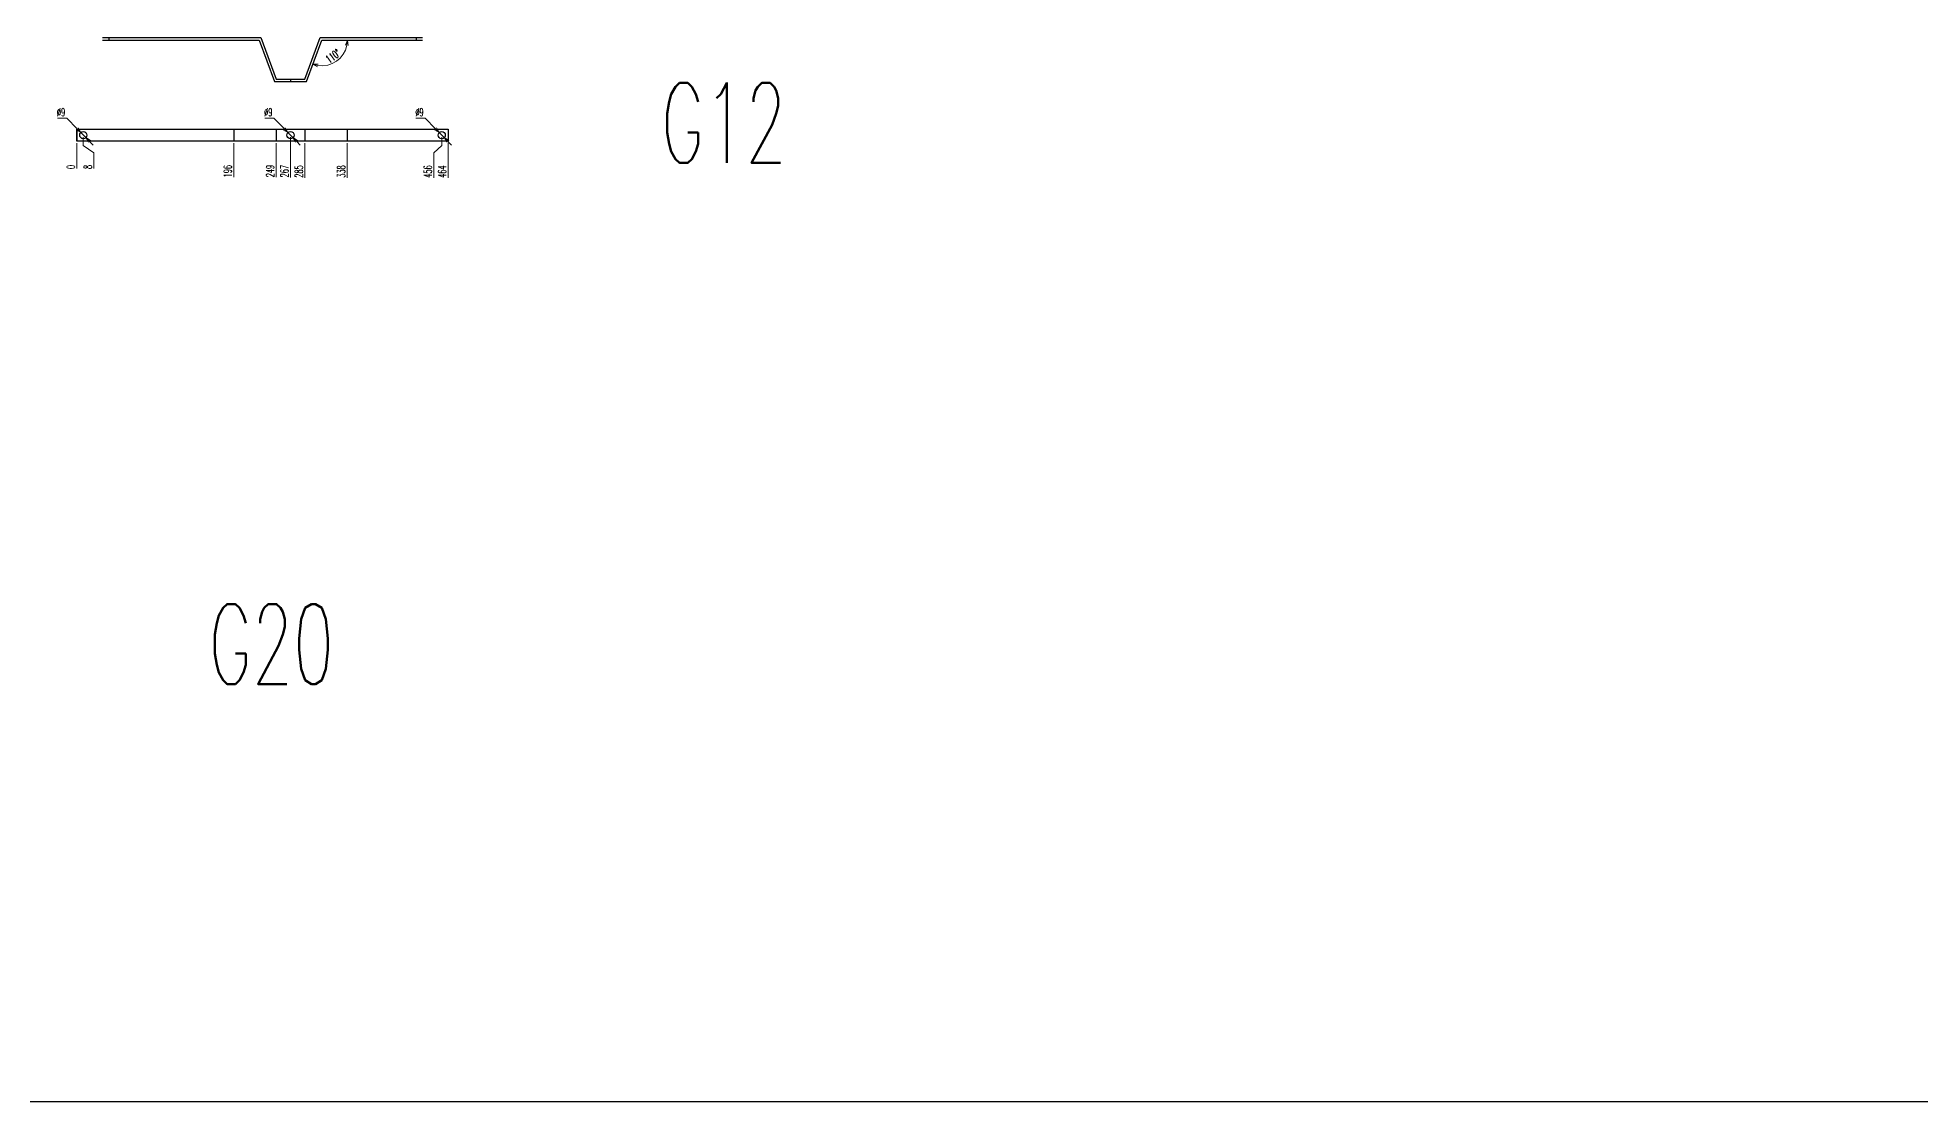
# Model space of a CAD drawing. Header units: millimetres. Extents: x 173893 to 258446, y -176540 to -123824.
# Drawn here: x 193348 to 195701, y -130311 to -128980 of the extents above; entities that cross this region are included whole.
import ezdxf
from ezdxf.enums import TextEntityAlignment as Align

# ---------------------------------------------------------------- set-up
doc = ezdxf.new("R2010")
doc.units = ezdxf.units.MM
doc.header["$LTSCALE"] = 3
doc.layers.add('@.DM. NÉT CHÍNH', color=7, linetype='Continuous')
doc.layers.add('@.VISIBLE', color=7, linetype='Continuous')
doc.styles.add('Ann_w01', font='romans.shx', dxfattribs={"width": 0.6, "bigfont": 'chineset.shx'})
doc.dimstyles.new('Dim 01_SC05', dxfattribs={"dimscale": 5, "dimtxt": 2, "dimasz": 1.3, "dimexe": 0.5, "dimexo": 0.5, "dimgap": 0.5, "dimtad": 1, "dimtoh": 1, "dimdec": 1, "dimzin": 12, "dimdsep": 46, "dimtxsty": 'Ann_w01', "dimblk": 'OPEN30', "dimcen": 1.5, "dimclrd": 6, "dimclre": 6, "dimclrt": 3, "dimadec": 1, "dimazin": 3, "dimtm": 1e-09, "dimtfac": 1, "dimtdec": 1, "dimtmove": 0, "dimatfit": 3, "dimldrblk": 'OPEN30', "dimfxl": 1, "dimtolj": 1, "dimlwd": 20, "dimlwe": 20, "dimarcsym": 0})

# ---------------------------------------------------------------- blocks, each defined once
blk = doc.blocks.new('*D1854')
at = {"layer": '@.VISIBLE', "color": 6, "lineweight": 20, "transparency": 16777216}
blk.add_line((193396.8, -129112.2), (193396.8, -129144.1), dxfattribs=at)
at = {"layer": 'Defpoints', "color": 0, "transparency": 16777216}
for p in [(193396.8, -129102.2), (193396.8, -129109.7), (193396.8, -129137.6)]:
    blk.add_point(p, dxfattribs=at)
at = {"layer": '@.VISIBLE', "color": 3, "transparency": 16777216, "insert": (193389.3, -129142.1), "char_height": 10, "attachment_point": 5, "rotation": 90, "style": 'Ann_w01'}
blk.add_mtext('\\A1;0', dxfattribs=at)
blk = doc.blocks.new('_Open30')
at = {"color": 0, "linetype": 'ByBlock', "lineweight": -2}
for p, q in [((-1, 0.27), (0, 0)), ((0, 0), (-1, -0.27)), ((0, 0), (-1, 0))]:
    blk.add_line(p, q, dxfattribs=at)
blk = doc.blocks.new('*D1855')
at = {"layer": '@.VISIBLE', "color": 6, "lineweight": 20, "transparency": 16777216}
for p, q in [((193404.8, -129104.7), (193404.8, -129115.2)), ((193404.8, -129115.2), (193418.1, -129124.6)), ((193418.1, -129124.6), (193418.1, -129144.1))]:
    blk.add_line(p, q, dxfattribs=at)
at = {"layer": 'Defpoints', "color": 0, "transparency": 16777216}
for p in [(193396.8, -129102.2), (193404.8, -129102.2), (193418.1, -129137.6)]:
    blk.add_point(p, dxfattribs=at)
at = {"layer": '@.VISIBLE', "color": 3, "transparency": 16777216, "insert": (193410.6, -129142.1), "char_height": 10, "attachment_point": 5, "rotation": 90, "style": 'Ann_w01'}
blk.add_mtext('\\A1;8', dxfattribs=at)
blk = doc.blocks.new('*D1856')
at = {"layer": '@.VISIBLE', "color": 6, "lineweight": 20, "transparency": 16777216}
blk.add_line((193592.8, -129112.2), (193592.8, -129154.7), dxfattribs=at)
at = {"layer": 'Defpoints', "color": 0, "transparency": 16777216}
for p in [(193396.8, -129102.2), (193592.8, -129109.7), (193592.8, -129137.6)]:
    blk.add_point(p, dxfattribs=at)
at = {"layer": '@.VISIBLE', "color": 3, "transparency": 16777216, "insert": (193585.3, -129147.4), "char_height": 10, "attachment_point": 5, "rotation": 90, "style": 'Ann_w01'}
blk.add_mtext('\\A1;196', dxfattribs=at)
blk = doc.blocks.new('*D1857')
at = {"layer": '@.VISIBLE', "color": 6, "lineweight": 20, "transparency": 16777216}
blk.add_line((193645.8, -129112.2), (193645.8, -129154.8), dxfattribs=at)
at = {"layer": 'Defpoints', "color": 0, "transparency": 16777216}
for p in [(193396.8, -129102.2), (193645.8, -129109.7), (193645.8, -129137.2)]:
    blk.add_point(p, dxfattribs=at)
at = {"layer": '@.VISIBLE', "color": 3, "transparency": 16777216, "insert": (193638.3, -129147.3), "char_height": 10, "attachment_point": 5, "rotation": 90, "style": 'Ann_w01'}
blk.add_mtext('\\A1;249', dxfattribs=at)
blk = doc.blocks.new('*D1858')
at = {"layer": '@.VISIBLE', "color": 6, "lineweight": 20, "transparency": 16777216}
blk.add_line((193663.8, -129104.7), (193663.8, -129155.1), dxfattribs=at)
at = {"layer": 'Defpoints', "color": 0, "transparency": 16777216}
for p in [(193396.8, -129102.2), (193663.8, -129102.2), (193663.8, -129137.2)]:
    blk.add_point(p, dxfattribs=at)
at = {"layer": '@.VISIBLE', "color": 3, "transparency": 16777216, "insert": (193656.3, -129147.4), "char_height": 10, "attachment_point": 5, "rotation": 90, "style": 'Ann_w01'}
blk.add_mtext('\\A1;267', dxfattribs=at)
blk = doc.blocks.new('*D1859')
at = {"layer": '@.VISIBLE', "color": 6, "lineweight": 20, "transparency": 16777216}
blk.add_line((193681.8, -129112.2), (193681.8, -129155.6), dxfattribs=at)
at = {"layer": 'Defpoints', "color": 0, "transparency": 16777216}
for p in [(193396.8, -129102.2), (193681.8, -129109.7), (193681.8, -129137.6)]:
    blk.add_point(p, dxfattribs=at)
at = {"layer": '@.VISIBLE', "color": 3, "transparency": 16777216, "insert": (193674.3, -129147.8), "char_height": 10, "attachment_point": 5, "rotation": 90, "style": 'Ann_w01'}
blk.add_mtext('\\A1;285', dxfattribs=at)
blk = doc.blocks.new('*D1860')
at = {"layer": '@.VISIBLE', "color": 6, "lineweight": 20, "transparency": 16777216}
blk.add_line((193734.8, -129112.2), (193734.8, -129155.6), dxfattribs=at)
at = {"layer": 'Defpoints', "color": 0, "transparency": 16777216}
for p in [(193396.8, -129102.2), (193734.8, -129109.7), (193734.8, -129137.6)]:
    blk.add_point(p, dxfattribs=at)
at = {"layer": '@.VISIBLE', "color": 3, "transparency": 16777216, "insert": (193727.3, -129147.8), "char_height": 10, "attachment_point": 5, "rotation": 90, "style": 'Ann_w01'}
blk.add_mtext('\\A1;338', dxfattribs=at)
blk = doc.blocks.new('*D1852')
at = {"layer": '@.VISIBLE', "color": 6, "lineweight": 20, "transparency": 16777216}
for p, q in [((193852.8, -129115.2), (193842.9, -129124.6)), ((193852.8, -129104.7), (193852.8, -129115.2)), ((193842.9, -129124.6), (193842.9, -129155.6))]:
    blk.add_line(p, q, dxfattribs=at)
at = {"layer": 'Defpoints', "color": 0, "transparency": 16777216}
for p in [(193396.8, -129102.2), (193852.8, -129102.2), (193842.9, -129137.6)]:
    blk.add_point(p, dxfattribs=at)
at = {"layer": '@.VISIBLE', "color": 3, "transparency": 16777216, "insert": (193835.4, -129147.8), "char_height": 10, "attachment_point": 5, "rotation": 90, "style": 'Ann_w01'}
blk.add_mtext('\\A1;456', dxfattribs=at)
blk = doc.blocks.new('*D1853')
at = {"layer": '@.VISIBLE', "color": 6, "lineweight": 20, "transparency": 16777216}
blk.add_line((193860.8, -129112.2), (193860.8, -129155.8), dxfattribs=at)
at = {"layer": 'Defpoints', "color": 0, "transparency": 16777216}
for p in [(193396.8, -129102.2), (193860.8, -129109.7), (193860.8, -129137.6)]:
    blk.add_point(p, dxfattribs=at)
at = {"layer": '@.VISIBLE', "color": 3, "transparency": 16777216, "insert": (193853.3, -129148), "char_height": 10, "attachment_point": 5, "rotation": 90, "style": 'Ann_w01'}
blk.add_mtext('\\A1;464', dxfattribs=at)
blk = doc.blocks.new('*D1861')
at = {"layer": '@.VISIBLE', "color": 6, "lineweight": 20, "transparency": 16777216}
for p, q in [((193820.5, -129081.2), (193832.1, -129081.2)), ((193832.1, -129081.2), (193845.1, -129094.4)), ((193855.9, -129105.4), (193849.6, -129099)), ((193860.5, -129110.1), (193865, -129114.7))]:
    blk.add_line(p, q, dxfattribs=at)
at = {"layer": 'Defpoints', "color": 0, "transparency": 16777216}
for p in [(193849.6, -129099), (193855.9, -129105.4)]:
    blk.add_point(p, dxfattribs=at)
at = {"layer": '@.VISIBLE', "color": 6, "lineweight": 20, "transparency": 16777216, "xscale": 6.5, "yscale": 6.5, "zscale": 6.5}
for p, rotation in [((193849.6, -129099), 314.4973774306551), ((193855.9, -129105.4), 134.4973774306552)]:
    blk.add_blockref('_Open30', p, dxfattribs=dict(at, rotation=rotation))
at = {"layer": '@.VISIBLE', "color": 3, "transparency": 16777216, "insert": (193825, -129073.7), "char_height": 10, "attachment_point": 5, "style": 'Ann_w01'}
blk.add_mtext('\\A1;∅9', dxfattribs=at)
blk = doc.blocks.new('*D1862')
at = {"layer": '@.VISIBLE', "color": 6, "lineweight": 20, "transparency": 16777216}
for p, q in [((193631.5, -129081.2), (193643.1, -129081.2)), ((193643.1, -129081.2), (193656.1, -129094.4)), ((193666.9, -129105.4), (193660.6, -129099)), ((193671.5, -129110.1), (193676, -129114.7))]:
    blk.add_line(p, q, dxfattribs=at)
at = {"layer": 'Defpoints', "color": 0, "transparency": 16777216}
for p in [(193660.6, -129099), (193666.9, -129105.4)]:
    blk.add_point(p, dxfattribs=at)
at = {"layer": '@.VISIBLE', "color": 6, "lineweight": 20, "transparency": 16777216, "xscale": 6.5, "yscale": 6.5, "zscale": 6.5}
for p, rotation in [((193660.6, -129099), 314.4973774307988), ((193666.9, -129105.4), 134.4973774307988)]:
    blk.add_blockref('_Open30', p, dxfattribs=dict(at, rotation=rotation))
at = {"layer": '@.VISIBLE', "color": 3, "transparency": 16777216, "insert": (193636, -129073.7), "char_height": 10, "attachment_point": 5, "style": 'Ann_w01'}
blk.add_mtext('\\A1;∅9', dxfattribs=at)
blk = doc.blocks.new('*D1863')
at = {"layer": '@.VISIBLE', "color": 6, "lineweight": 20, "transparency": 16777216}
for p, q in [((193372.5, -129081.2), (193384.1, -129081.2)), ((193384.1, -129081.2), (193397.1, -129094.4)), ((193407.9, -129105.4), (193401.6, -129099)), ((193412.5, -129110.1), (193417, -129114.7))]:
    blk.add_line(p, q, dxfattribs=at)
at = {"layer": 'Defpoints', "color": 0, "transparency": 16777216}
for p in [(193401.6, -129099), (193407.9, -129105.4)]:
    blk.add_point(p, dxfattribs=at)
at = {"layer": '@.VISIBLE', "color": 6, "lineweight": 20, "transparency": 16777216, "xscale": 6.5, "yscale": 6.5, "zscale": 6.5}
for p, rotation in [((193401.6, -129099), 314.4973774308614), ((193407.9, -129105.4), 134.4973774308614)]:
    blk.add_blockref('_Open30', p, dxfattribs=dict(at, rotation=rotation))
at = {"layer": '@.VISIBLE', "color": 3, "transparency": 16777216, "insert": (193377, -129073.7), "char_height": 10, "attachment_point": 5, "style": 'Ann_w01'}
blk.add_mtext('\\A1;∅9', dxfattribs=at)
blk = doc.blocks.new('*D4068')
at = {"layer": '@.DM. NÉT CHÍNH', "color": 6, "linetype": 'Continuous', "lineweight": 20, "transparency": 16777216}
blk.add_arc((193702.8, -128983.4), 32.1, 261.6353, 348.3647, dxfattribs=at)
at = {"layer": 'Defpoints', "color": 0, "linetype": 'Continuous', "transparency": 16777216}
for p in [(193702.8, -128983.4), (193702.8, -128983.4), (193828.8, -128983.4), (193712, -129014.1), (193683.9, -129035.4)]:
    blk.add_point(p, dxfattribs=at)
at = {"layer": '@.DM. NÉT CHÍNH', "color": 6, "linetype": 'Continuous', "lineweight": 20, "transparency": 16777216, "xscale": 6.5, "yscale": 6.5, "zscale": 6.5}
for p, rotation in [((193734.9, -128983.4), 84.18232724859408), ((193691.8, -129013.5), 165.8176727514035)]:
    blk.add_blockref('_Open30', p, dxfattribs=dict(at, rotation=rotation))
at = {"layer": '@.DM. NÉT CHÍNH', "color": 3, "linetype": 'Continuous', "transparency": 16777216, "insert": (193716.9, -129003.5), "char_height": 10, "attachment_point": 5, "rotation": 35, "style": 'Ann_w01'}
blk.add_mtext('\\A1;110°', dxfattribs=at)

msp = doc.modelspace()

# ---------------------------------------------------------------- linework, layer by layer
at = {"layer": '@.DM. NÉT CHÍNH', "linetype": 'Continuous'}
msp.add_line((191169.37, -130310.71), (195808.93, -130310.71), dxfattribs=at)
at = {"layer": '@.VISIBLE', "color": 4}
for p, q in [((193436.78, -128980.35), (193436.78, -128983.35)), ((193820.78, -128980.35), (193820.78, -128983.35)), ((193663.78, -129032.35), (193663.78, -129035.35)), ((193396.78, -129094.72), (193396.78, -129109.72))]:
    msp.add_line(p, q, dxfattribs=at)
for points in [[(193428.78, -128980.35), (193626.85, -128980.35), (193645.78, -129032.35), (193681.78, -129032.35), (193700.71, -128980.35), (193828.78, -128980.35)], [(193428.78, -128983.35), (193624.75, -128983.35), (193643.68, -129035.35), (193683.88, -129035.35), (193702.81, -128983.35), (193828.78, -128983.35)]]:
    msp.add_lwpolyline(points, dxfattribs=at)
for points in [[(193396.78, -129094.72), (193592.78, -129094.72), (193592.78, -129109.72), (193396.78, -129109.72)], [(193396.78, -129094.72), (193645.78, -129094.72), (193645.78, -129109.72), (193396.78, -129109.72)], [(193396.78, -129094.72), (193681.78, -129094.72), (193681.78, -129109.72), (193396.78, -129109.72)], [(193396.78, -129094.72), (193734.78, -129094.72), (193734.78, -129109.72), (193396.78, -129109.72)], [(193396.78, -129094.72), (193860.78, -129094.72), (193860.78, -129109.72), (193396.78, -129109.72)]]:
    msp.add_lwpolyline(points, close=True, dxfattribs=at)
for centre in [(193404.78, -129102.22), (193663.78, -129102.22), (193852.78, -129102.22)]:
    msp.add_circle(centre, 4.5, dxfattribs=at)

# ---------------------------------------------------------------- texts
at = {"color": 1, "style": 'Ann_w01', "width": 0.6}
for s, p in [('G12', (194205.31, -129086.96)), ('G20', (193639.89, -129738.77))]:
    msp.add_text(s, height=100, dxfattribs=at).set_placement(p, align=Align.MIDDLE_CENTER)

# ---------------------------------------------------------------- dimensions: what is measured, and where the dimension line sits
at = {"layer": '@.DM. NÉT CHÍNH', "linetype": 'Continuous'}
dim = msp.add_angular_dim_2l(base=(193712, -129014.07), line1=((193702.81, -128983.35), (193828.78, -128983.35)), line2=((193683.88, -129035.35), (193702.81, -128983.35)), dimstyle='Dim 01_SC05', dxfattribs=at)
dim.commit()
dim.dimension.update_dxf_attribs({"geometry": '*D4068', "text_midpoint": (193716.9, -129003.48)})
at = {"layer": '@.VISIBLE', "color": 4}
for p1, p2, picture, middle in [((193407.93, -129105.43), (193401.63, -129099.01), '*D1863', (193377.03, -129081.18)), ((193666.93, -129105.43), (193660.63, -129099.01), '*D1862', (193636.03, -129081.18)), ((193855.93, -129105.43), (193849.63, -129099.01), '*D1861', (193825.03, -129081.18))]:
    dim = msp.add_diameter_dim_2p(p1=p1, p2=p2, dimstyle='Dim 01_SC05', dxfattribs=at)
    dim.commit()
    dim.dimension.update_dxf_attribs({"geometry": picture, "text_midpoint": middle, "dimtype": 163})
for feature_location, offset, origin, picture, middle in [((193396.78087772, -129109.72172308), (0, -27.90390813), (193396.78087772, -129102.22172308), '*D1854', (193389.28087772, -129142.1256312)), ((193404.78, -129102.22), (13.29, -35.4), (193396.78, -129102.22), '*D1855', (193410.57, -129142.13)), ((193592.78, -129109.72), (0, -27.9), (193396.78, -129102.22), '*D1856', (193585.28, -129147.41)), ((193645.78, -129109.72), (0, -27.48), (193396.78, -129102.22), '*D1857', (193638.28, -129147.27)), ((193663.78, -129102.22), (0, -34.98), (193396.78, -129102.22), '*D1858', (193656.28, -129147.41)), ((193681.78, -129109.72), (0, -27.9), (193396.78, -129102.22), '*D1859', (193674.28, -129147.84)), ((193734.78, -129109.72), (0, -27.9), (193396.78, -129102.22), '*D1860', (193727.28, -129147.84)), ((193852.78, -129102.22), (-9.9, -35.4), (193396.78, -129102.22), '*D1852', (193835.38, -129147.84)), ((193860.78, -129109.72), (0, -27.9), (193396.78, -129102.22), '*D1853', (193853.28, -129147.98))]:
    dim = msp.add_ordinate_dim(feature_location=feature_location, offset=offset, dtype=1, origin=origin, dimstyle='Dim 01_SC05', dxfattribs=at)
    dim.commit()
    dim.dimension.update_dxf_attribs({"geometry": picture, "text_midpoint": middle})

doc.saveas('drawing.dxf')
